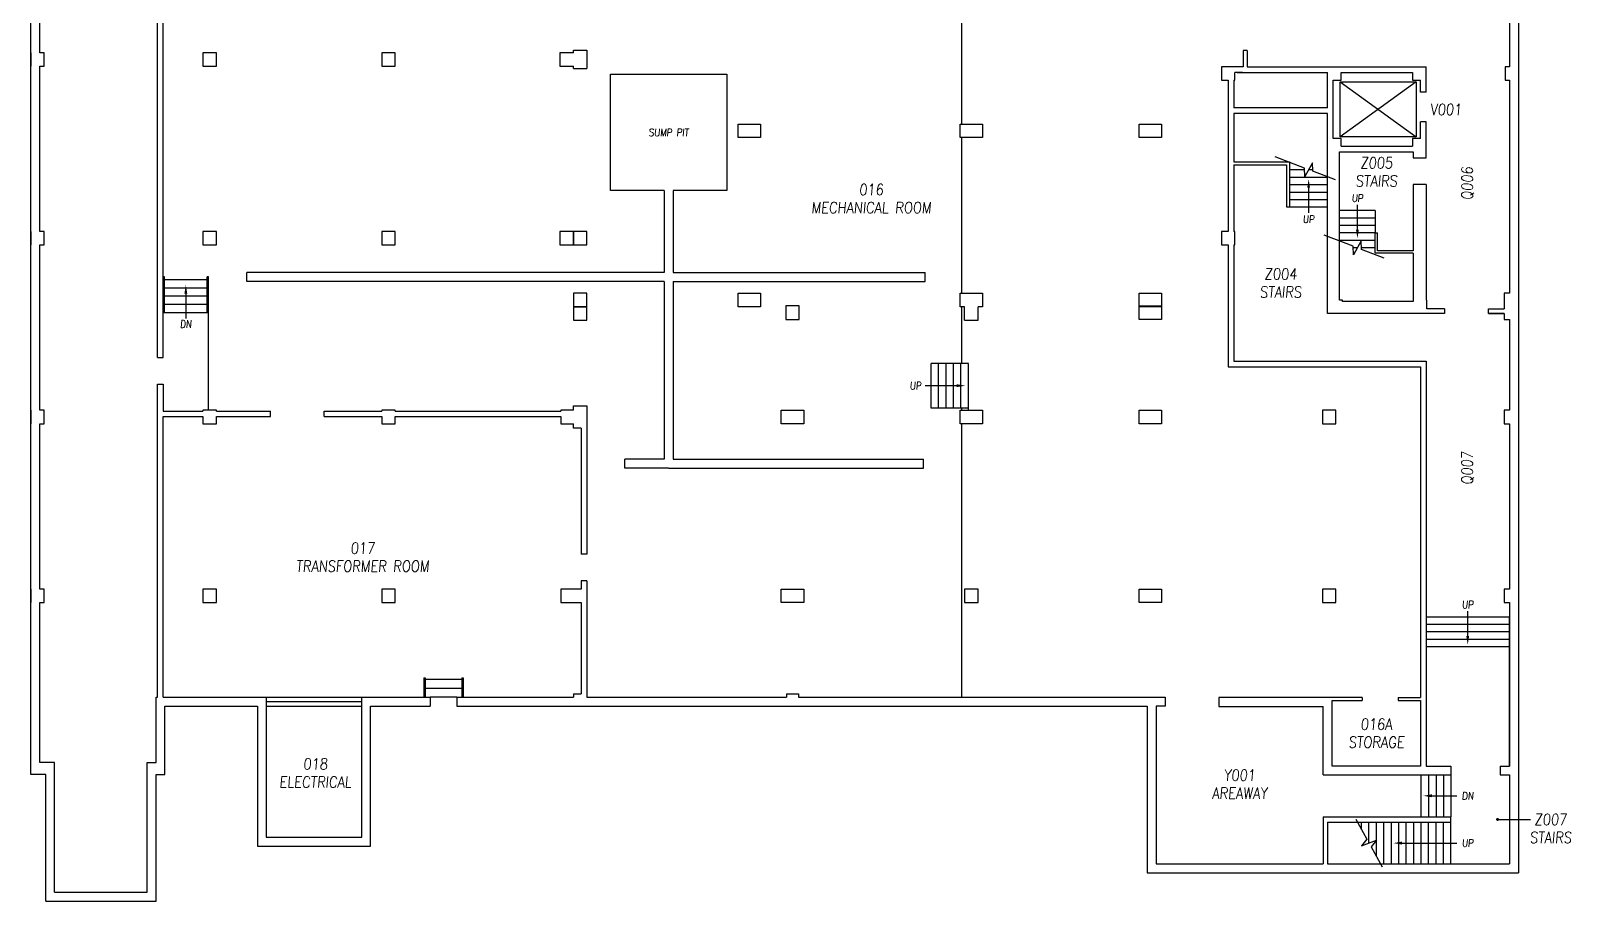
# Model space of a CAD drawing. Extents: x 1508 to 3619, y 480 to 3630.
# Drawn here: x 1552 to 3619, y 480 to 1648 of the extents above; entities that cross this region are included whole.
import ezdxf
from ezdxf.enums import TextEntityAlignment as Align

# ---------------------------------------------------------------- set-up
doc = ezdxf.new("R2010")
doc.units = 0
doc.header["$MEASUREMENT"] = 0
for name, color, linetype in [('A-BELOW', 111, 'CONTINUOUS'), ('A-FS-ID', 6, 'CONTINUOUS'), ('A-FS-NM', 6, 'CONTINUOUS'), ('A-GLAZ', 191, 'CONTINUOUS'), ('A-STRS', 4, 'CONTINUOUS'), ('A-WL-EX', 171, 'CONTINUOUS')]:
    doc.layers.add(name, color=color, linetype=linetype)
doc.styles.get("Standard").update_dxf_attribs({"font": 'romans.shx', "width": 0.85, "oblique": 5, "height": 15})

msp = doc.modelspace()

# ---------------------------------------------------------------- linework, layer by layer
at = {"layer": 'A-BELOW'}
for p, q in [((2801, 1522.6), (2801, 1683.1)), ((2329.8, 1433.6), (2329.8, 1589.6)), ((2329.8, 1589.6), (2485.8, 1589.6)), ((2485.8, 1589.6), (2485.8, 1433.6)), ((2801, 1295.6), (2801, 1504.6)), ((2401.8, 1433.6), (2329.8, 1433.6)), ((2401.8, 1433.6), (2401.8, 1323.6)), ((2413.8, 1433.6), (2413.8, 1323.6)), ((2485.8, 1433.6), (2413.8, 1433.6)), ((1842, 1311.6), (1842, 1323.6)), ((2401.8, 1323.6), (1842, 1323.6)), ((2413.8, 1323.6), (2751.8, 1323.6)), ((2751.8, 1311.6), (2751.8, 1323.6)), ((1731.5, 1317.6), (1729.5, 1317.6)), ((1731.5, 1269.6), (1731.5, 1317.6)), ((1788.5, 1313.6), (1731.5, 1313.6)), ((1788.5, 1302.6), (1731.5, 1302.6)), ((1790.5, 1317.6), (1788.5, 1317.6)), ((1788.5, 1269.6), (1788.5, 1317.6)), ((1790.5, 1138.6), (1790.5, 1317.6)), ((2401.8, 1311.6), (1842, 1311.6)), ((2401.8, 1311.6), (2401.8, 1073.1)), ((2413.8, 1311.6), (2751.8, 1311.6)), ((2413.8, 1311.6), (2413.8, 1073.1)), ((1788.5, 1291.6), (1731.5, 1291.6)), ((1760, 1295.2), (1760, 1261.6)), ((1790.5, 1269.6), (1729.5, 1269.6)), ((1788.5, 1280.6), (1731.5, 1280.6)), ((2801, 1201.6), (2801, 1277.6)), ((2810, 1201.6), (2760, 1201.6)), ((2760, 1141.6), (2760, 1201.6)), ((2770, 1141.6), (2770, 1201.6)), ((2780, 1141.6), (2780, 1201.6)), ((2790, 1141.6), (2790, 1201.6)), ((2800, 1141.6), (2800, 1201.6)), ((2810, 1141.6), (2810, 1201.6)), ((2794.4, 1171.6), (2752, 1171.6)), ((2810, 1141.6), (2760, 1141.6)), ((2801, 1138.6), (2801, 1141.6)), ((2810, 1138.6), (2810, 1141.6)), ((2801, 753.6), (2801, 1120.6)), ((2349.1, 1061.1), (2349.1, 1073.1)), ((2401.8, 1073.1), (2349.1, 1073.1)), ((2407.8, 1061.1), (2349.1, 1061.1)), ((2407.8, 1061.1), (2749.6, 1061.1)), ((2413.8, 1073.1), (2749.6, 1073.1)), ((2749.6, 1061.1), (2749.6, 1073.1)), ((3480, 835.5), (3480, 869.1)), ((3536, 861.1), (3424, 861.1)), ((3536, 851.1), (3424, 851.1)), ((3536, 841.1), (3424, 841.1)), ((3536, 831.1), (3424, 831.1)), ((3536, 821.1), (3424, 821.1)), ((2079.3, 779.6), (2081.3, 779.6)), ((2079.3, 779.6), (2079.3, 753.6)), ((2081.3, 779.6), (2081.3, 753.6)), ((2081.3, 777.6), (2130.3, 777.6)), ((2081.3, 765.6), (2130.3, 765.6)), ((2130.3, 779.6), (2132.3, 779.6)), ((2130.3, 779.6), (2130.3, 753.6)), ((2132.3, 779.6), (2132.3, 753.6)), ((1868, 753.6), (1996, 753.6)), ((2123.8, 753.6), (2087.8, 753.6)), ((1868, 741.6), (1996, 741.6))]:
    msp.add_line(p, q, dxfattribs=at)
for points in [[(1758.1, 1295.2), (1761.9, 1295.2), (1760, 1306.9)], [(2794.4, 1173.6), (2794.4, 1169.7), (2806.1, 1171.6)], [(3481.9, 835.5), (3478.1, 835.5), (3480, 823.9)]]:
    msp.add_solid(points, dxfattribs=at)
at = {"layer": 'A-FS-ID'}
msp.add_line((3520, 589.4), (3564, 589.4), dxfattribs=at)
at = {"layer": 'A-FS-ID', "const_width": 2}
msp.add_lwpolyline([(3519, 589.4, 1), (3521, 589.4, 1)], format="xyb", close=True, dxfattribs=at)
at = {"layer": 'A-GLAZ'}
msp.add_line((1868, 747.6), (1996, 747.6), dxfattribs=at)
at = {"layer": 'A-STRS'}
for p, q in [((3309, 1505.6), (3309, 1579.3)), ((3410.9, 1579.3), (3309, 1505.6)), ((3309, 1579.3), (3410.9, 1505.6)), ((3309, 1579.3), (3410.9, 1579.3)), ((3410.9, 1579.3), (3410.9, 1505.6)), ((3410.9, 1505.6), (3309, 1505.6)), ((3260.9, 1463.8), (3221.7, 1478.6)), ((3271.6, 1470.9), (3261.4, 1452.3)), ((3272.1, 1459.5), (3271.6, 1470.9)), ((3241, 1461.6), (3261, 1461.6)), ((3241, 1451.6), (3292, 1451.6)), ((3261.4, 1452.3), (3260.9, 1463.8)), ((3266.5, 1461.6), (3272, 1461.6)), ((3302.5, 1448), (3272.1, 1459.5)), ((3241, 1441.6), (3292, 1441.6)), ((3241, 1431.6), (3292, 1431.6)), ((3266.5, 1437.2), (3266.5, 1403.6)), ((3241, 1421.6), (3292, 1421.6)), ((3241, 1411.6), (3292, 1411.6)), ((3356, 1406.6), (3308, 1406.6)), ((3332, 1381.1), (3332, 1414.6)), ((3356, 1406.6), (3356, 1376.6)), ((3356, 1396.6), (3308, 1396.6)), ((3356, 1386.6), (3308, 1386.6)), ((3326.4, 1358.8), (3287.2, 1373.6)), ((3356, 1376.6), (3308, 1376.6)), ((3356, 1366.6), (3308, 1366.6)), ((3337.1, 1365.9), (3326.9, 1347.3)), ((3337.6, 1354.5), (3337.1, 1365.9)), ((3326.9, 1347.3), (3326.4, 1358.8)), ((3332, 1356.6), (3326.5, 1356.6)), ((3356, 1356.6), (3337.5, 1356.6)), ((3368, 1343), (3337.6, 1354.5)), ((3417.5, 593.1), (3417.5, 649.1)), ((3427.5, 649.1), (3427.5, 593.1)), ((3437.5, 649.1), (3437.5, 593.1)), ((3447.5, 649.1), (3447.5, 593.1)), ((3457.5, 649.1), (3457.5, 593.1)), ((3431.9, 621.1), (3465.5, 621.1)), ((3329.9, 589.6), (3344.6, 562.9)), ((3337.5, 575.8), (3337.5, 585.6)), ((3347.5, 557.6), (3347.5, 585.6)), ((3357.5, 539.5), (3357.5, 585.6)), ((3367.5, 529.6), (3367.5, 585.6)), ((3377.5, 529.6), (3377.5, 585.6)), ((3387.5, 529.6), (3387.5, 585.6)), ((3397.5, 529.6), (3397.5, 585.6)), ((3407.5, 529.6), (3407.5, 585.6)), ((3417.5, 529.6), (3417.5, 585.6)), ((3427.5, 529.6), (3427.5, 585.6)), ((3437.5, 529.6), (3437.5, 585.6)), ((3447.5, 529.6), (3447.5, 585.6)), ((3457.5, 529.6), (3457.5, 585.6)), ((3344.6, 562.9), (3337.6, 553.9)), ((3337.6, 553.9), (3357.4, 561.4)), ((3357.4, 561.4), (3350.4, 552.4)), ((3350.4, 552.4), (3365.1, 525.6)), ((3391.7, 557.6), (3465.5, 557.6))]:
    msp.add_line(p, q, dxfattribs=at)
for points in [[(3264.6, 1437.2), (3268.4, 1437.2), (3266.5, 1448.9)], [(3333.9, 1381.1), (3330.1, 1381.1), (3332, 1369.4)], [(3431.9, 619.2), (3431.9, 623.1), (3420.2, 621.1)], [(3391.7, 555.7), (3391.7, 559.6), (3380.1, 557.6)]]:
    msp.add_solid(points, dxfattribs=at)
at = {"layer": 'A-WL-EX'}
for p, q in [((1552, 649.6), (1552, 3367.6)), ((3548, 2130.6), (3548, 517.6)), ((1729.5, 1209.6), (1729.5, 1878.6)), ((1564, 1618.6), (1564, 1840.6)), ((1722, 1209.6), (1722, 1857.6)), ((3536, 1714.2), (3536, 1599.6)), ((1552, 1618.6), (1552, 1600.6)), ((1570, 1618.6), (1564, 1618.6)), ((1570, 1600.6), (1570, 1618.6)), ((1783, 1618.6), (1783, 1600.6)), ((1801, 1618.6), (1783, 1618.6)), ((1801, 1600.6), (1801, 1618.6)), ((2023, 1618.6), (2023, 1600.6)), ((2041, 1618.6), (2023, 1618.6)), ((2041, 1600.6), (2041, 1618.6)), ((2280, 1618.6), (2262, 1618.6)), ((2262, 1618.6), (2262, 1600.6)), ((2280, 1621.9), (2298, 1621.9)), ((2280, 1618.6), (2280, 1621.9)), ((2298, 1621.9), (2298, 1597.4)), ((3184, 1621.6), (3178.5, 1621.6)), ((3178.5, 1621.6), (3178.5, 1599.6)), ((3184, 1621.6), (3184, 1599.6)), ((1564, 1600.6), (1570, 1600.6)), ((1564, 1378.6), (1564, 1600.6)), ((1783, 1600.6), (1801, 1600.6)), ((2023, 1600.6), (2041, 1600.6)), ((2262, 1600.6), (2280, 1600.6)), ((2280, 1597.4), (2280, 1600.6)), ((2280, 1597.4), (2298, 1597.4)), ((3149.5, 1599.6), (3149.5, 1581.6)), ((3167.5, 1599.6), (3149.5, 1599.6)), ((3178.5, 1599.6), (3158.5, 1599.6)), ((3178, 1592.1), (3167.5, 1592.1)), ((3167.5, 1581.6), (3167.5, 1592.1)), ((3170.5, 1592.1), (3292, 1592.1)), ((3184, 1599.6), (3424, 1599.6)), ((3292, 1544.4), (3292, 1592.1)), ((3310, 1581.6), (3310, 1592.1)), ((3310, 1592.1), (3406, 1592.1)), ((3406, 1592.1), (3406, 1581.6)), ((3424, 1565.6), (3424, 1599.6)), ((3536, 1599.6), (3530, 1599.6)), ((3530, 1599.6), (3530, 1581.6)), ((3149.5, 1581.6), (3158.5, 1581.6)), ((3158.5, 1581.6), (3158.5, 1378.6)), ((3166, 1581.6), (3167.5, 1581.6)), ((3166, 1581.6), (3166, 1544.4)), ((3299.5, 1581.6), (3310, 1581.6)), ((3299.5, 1503.6), (3299.5, 1581.6)), ((3406, 1581.6), (3416.5, 1581.6)), ((3416.5, 1565.6), (3416.5, 1581.6)), ((3530, 1581.6), (3536, 1581.6)), ((3536, 1581.6), (3536, 1295.6)), ((3424, 1565.6), (3416.5, 1565.6)), ((3292, 1544.4), (3166, 1544.4)), ((3166, 1536.9), (3166, 1472.1)), ((3166, 1536.9), (3166, 1472.1)), ((3292, 1536.9), (3166, 1536.9)), ((3292, 1268.6), (3292, 1536.9)), ((2501, 1504.6), (2501, 1522.6)), ((2501, 1522.6), (2531, 1522.6)), ((2531, 1522.6), (2531, 1504.6)), ((2799, 1504.6), (2799, 1522.6)), ((2799, 1522.6), (2829, 1522.6)), ((2829, 1522.6), (2829, 1504.6)), ((3039, 1504.6), (3039, 1522.6)), ((3039, 1522.6), (3069, 1522.6)), ((3069, 1522.6), (3069, 1504.6)), ((3416.5, 1503.6), (3416.5, 1525.6)), ((3424, 1525.6), (3416.5, 1525.6)), ((3424, 1477.6), (3424, 1525.6)), ((2531, 1504.6), (2501, 1504.6)), ((2829, 1504.6), (2799, 1504.6)), ((3069, 1504.6), (3039, 1504.6)), ((3310, 1503.6), (3299.5, 1503.6)), ((3310, 1493.1), (3310, 1503.6)), ((3310, 1493.1), (3406, 1493.1)), ((3406, 1503.6), (3406, 1493.1)), ((3416.5, 1503.6), (3406, 1503.6)), ((3424, 1485.6), (3424, 1503.6)), ((3166, 1472.1), (3241, 1472.1)), ((3166, 1468.1), (3237, 1468.1)), ((3166, 1468.1), (3166, 1378.6)), ((3237, 1468.1), (3237, 1411.6)), ((3241, 1472.1), (3241, 1411.6)), ((3308, 1485.6), (3407, 1485.6)), ((3308, 1286.6), (3308, 1485.6)), ((3308, 1286.6), (3308, 1485.6)), ((3406, 1485.6), (3407, 1485.6)), ((3407, 1485.6), (3407, 1477.6)), ((3407, 1477.6), (3424, 1477.6)), ((3407, 1441.6), (3407, 1352.6)), ((3424, 1441.6), (3407, 1441.6)), ((3424, 1441.6), (3424, 1286.6)), ((3237, 1411.6), (3241, 1411.6)), ((1552, 1378.6), (1552, 1360.6)), ((1570, 1378.6), (1564, 1378.6)), ((1570, 1360.6), (1570, 1378.6)), ((1783, 1378.6), (1783, 1360.6)), ((1801, 1378.6), (1783, 1378.6)), ((1801, 1360.6), (1801, 1378.6)), ((2023, 1378.6), (2023, 1360.6)), ((2041, 1378.6), (2023, 1378.6)), ((2041, 1360.6), (2041, 1378.6)), ((2280, 1378.6), (2262, 1378.6)), ((2262, 1378.6), (2262, 1360.6)), ((2280, 1378.6), (2280, 1360.6)), ((2298, 1378.6), (2280, 1378.6)), ((2280, 1360.6), (2280, 1378.6)), ((2298, 1360.6), (2298, 1378.6)), ((3158.5, 1378.6), (3149.5, 1378.6)), ((3149.5, 1378.6), (3149.5, 1360.6)), ((3167.5, 1378.6), (3166, 1378.6)), ((3167.5, 1360.6), (3167.5, 1378.6)), ((3356, 1349.6), (3356, 1376.6)), ((3356, 1376.6), (3359, 1376.6)), ((3359, 1352.6), (3359, 1376.6)), ((1564, 1360.6), (1570, 1360.6)), ((1564, 1138.6), (1564, 1360.6)), ((1783, 1360.6), (1801, 1360.6)), ((2023, 1360.6), (2041, 1360.6)), ((2262, 1360.6), (2280, 1360.6)), ((2280, 1360.6), (2298, 1360.6)), ((3149.5, 1360.6), (3158.5, 1360.6)), ((3158.5, 1360.6), (3158.5, 1197.1)), ((3166, 1360.6), (3167.5, 1360.6)), ((3166, 1360.6), (3166, 1204.6)), ((3407, 1349.6), (3356, 1349.6)), ((3407, 1352.6), (3359, 1352.6)), ((3407, 1349.6), (3407, 1284.6)), ((2298, 1295.6), (2280, 1295.6)), ((2280, 1295.6), (2280, 1277.6)), ((2298, 1277.6), (2298, 1295.6)), ((2501, 1277.6), (2501, 1295.6)), ((2501, 1295.6), (2531, 1295.6)), ((2531, 1295.6), (2531, 1277.6)), ((2799, 1277.6), (2799, 1295.6)), ((2799, 1295.6), (2829, 1295.6)), ((2829, 1295.6), (2829, 1277.6)), ((3039, 1277.6), (3039, 1295.6)), ((3039, 1295.6), (3069, 1295.6)), ((3069, 1295.6), (3069, 1277.6)), ((3312, 1286.6), (3308, 1286.6)), ((3312, 1284.6), (3312, 1286.6)), ((3407, 1284.6), (3312, 1284.6)), ((3425, 1286.6), (3424, 1286.6)), ((3425, 1274.6), (3425, 1286.6)), ((3536, 1295.6), (3529, 1295.6)), ((3529, 1295.6), (3529, 1274.6)), ((2280, 1277.6), (2298, 1277.6)), ((2280, 1277.6), (2280, 1259.6)), ((2298, 1277.6), (2280, 1277.6)), ((2298, 1259.6), (2298, 1277.6)), ((2531, 1277.6), (2501, 1277.6)), ((2565, 1278.6), (2565, 1260.6)), ((2583, 1278.6), (2565, 1278.6)), ((2583, 1260.6), (2583, 1278.6)), ((2805, 1277.6), (2799, 1277.6)), ((2805, 1259.6), (2805, 1277.6)), ((2823, 1259.6), (2823, 1277.6)), ((2829, 1277.6), (2823, 1277.6)), ((3039, 1260.6), (3039, 1278.6)), ((3039, 1278.6), (3069, 1278.6)), ((3069, 1277.6), (3039, 1277.6)), ((3069, 1278.6), (3069, 1260.6)), ((3449, 1268.6), (3292, 1268.6)), ((3449, 1274.6), (3425, 1274.6)), ((3449, 1274.6), (3449, 1268.6)), ((3508, 1268.6), (3508, 1274.6)), ((3508, 1274.6), (3529, 1274.6)), ((3529, 1268.6), (3508, 1268.6)), ((3508, 1268.6), (3529, 1268.6)), ((3529, 1268.6), (3529, 1260.6)), ((2280, 1259.6), (2298, 1259.6)), ((2565, 1260.6), (2583, 1260.6)), ((2805, 1259.6), (2823, 1259.6)), ((3069, 1260.6), (3039, 1260.6)), ((3529, 1260.6), (3536, 1260.6)), ((3536, 1260.6), (3536, 1138.6)), ((1722, 1209.6), (1729.5, 1209.6)), ((3166, 1204.6), (3424, 1204.6)), ((3424, 1204.6), (3424, 661.1)), ((3158.5, 1197.1), (3416.5, 1197.1)), ((3416.5, 1197.1), (3416.5, 753.1)), ((1722, 1173.6), (1729.5, 1173.6)), ((1722, 753.6), (1722, 1173.6)), ((1729.5, 1173.6), (1729.5, 1137.6)), ((1552, 1138.6), (1552, 1120.6)), ((1570, 1138.6), (1564, 1138.6)), ((1570, 1120.6), (1570, 1138.6)), ((1729.5, 1137.6), (1783, 1137.6)), ((1783, 1138.6), (1783, 1137.6)), ((1801, 1138.6), (1783, 1138.6)), ((1801, 1137.6), (1801, 1138.6)), ((1801, 1137.6), (1873.5, 1137.6)), ((1873.5, 1130.1), (1873.5, 1137.6)), ((1945.5, 1130.1), (1945.5, 1137.6)), ((1945.5, 1137.6), (2023, 1137.6)), ((2023, 1138.6), (2023, 1137.6)), ((2041, 1138.6), (2023, 1138.6)), ((2041, 1137.6), (2041, 1138.6)), ((2041, 1137.6), (2263, 1137.6)), ((2263, 1138.6), (2263, 1137.6)), ((2280, 1138.6), (2263, 1138.6)), ((2280, 1144.6), (2298, 1144.6)), ((2280, 1138.6), (2280, 1144.6)), ((2298, 1144.6), (2298, 945.6)), ((2559, 1138.6), (2589, 1138.6)), ((2559, 1120.6), (2559, 1138.6)), ((2589, 1138.6), (2589, 1120.6)), ((2799, 1120.6), (2799, 1138.6)), ((2799, 1138.6), (2829, 1138.6)), ((2829, 1138.6), (2829, 1120.6)), ((3039, 1120.6), (3039, 1138.6)), ((3039, 1138.6), (3069, 1138.6)), ((3069, 1138.6), (3069, 1120.6)), ((3285, 1138.6), (3285, 1120.6)), ((3303, 1138.6), (3285, 1138.6)), ((3303, 1120.6), (3303, 1138.6)), ((3529, 1138.6), (3529, 1120.6)), ((3536, 1138.6), (3529, 1138.6)), ((1564, 1120.6), (1570, 1120.6)), ((1564, 898.6), (1564, 1120.6)), ((1729.5, 1130.1), (1783, 1130.1)), ((1729.5, 753.6), (1729.5, 1130.1)), ((1783, 1130.1), (1783, 1120.6)), ((1783, 1120.6), (1801, 1120.6)), ((1801, 1120.6), (1801, 1130.1)), ((1801, 1130.1), (1873.5, 1130.1)), ((1945.5, 1130.1), (2023, 1130.1)), ((2023, 1130.1), (2023, 1120.6)), ((2023, 1120.6), (2041, 1120.6)), ((2041, 1120.6), (2041, 1130.1)), ((2041, 1130.1), (2263, 1130.1)), ((2263, 1130.1), (2263, 1120.6)), ((2263, 1120.6), (2280, 1120.6)), ((2280, 1114.6), (2280, 1120.6)), ((2589, 1120.6), (2559, 1120.6)), ((2829, 1120.6), (2799, 1120.6)), ((3069, 1120.6), (3039, 1120.6)), ((3285, 1120.6), (3303, 1120.6)), ((3529, 1120.6), (3536, 1120.6)), ((3536, 1120.6), (3536, 898.6)), ((2290.5, 1114.6), (2280, 1114.6)), ((2290.5, 1114.6), (2290.5, 945.6)), ((2298, 945.6), (2290.5, 945.6)), ((2298, 909.6), (2290.5, 909.6)), ((2290.5, 909.6), (2290.5, 898.6)), ((2298, 909.6), (2298, 753.6)), ((1552, 898.6), (1552, 880.6)), ((1570, 898.6), (1564, 898.6)), ((1570, 880.6), (1570, 898.6)), ((1783, 898.6), (1783, 880.6)), ((1801, 898.6), (1783, 898.6)), ((1801, 880.6), (1801, 898.6)), ((2041, 898.6), (2023, 898.6)), ((2023, 898.6), (2023, 880.6)), ((2041, 880.6), (2041, 898.6)), ((2290.5, 898.6), (2263, 898.6)), ((2263, 898.6), (2263, 880.6)), ((2559, 898.6), (2589, 898.6)), ((2559, 880.6), (2559, 898.6)), ((2589, 898.6), (2589, 880.6)), ((2823, 898.6), (2805, 898.6)), ((2805, 898.6), (2805, 880.6)), ((2823, 880.6), (2823, 898.6)), ((3039, 898.6), (3069, 898.6)), ((3039, 880.6), (3039, 898.6)), ((3069, 898.6), (3069, 880.6)), ((3303, 898.6), (3285, 898.6)), ((3285, 898.6), (3285, 880.6)), ((3303, 880.6), (3303, 898.6)), ((3536, 898.6), (3529, 898.6)), ((3529, 898.6), (3529, 880.6)), ((1564, 880.6), (1570, 880.6)), ((1564, 665.6), (1564, 880.6)), ((1783, 880.6), (1801, 880.6)), ((2023, 880.6), (2041, 880.6)), ((2263, 880.6), (2290.5, 880.6)), ((2290.5, 880.6), (2290.5, 758.1)), ((2589, 880.6), (2559, 880.6)), ((2805, 880.6), (2823, 880.6)), ((3069, 880.6), (3039, 880.6)), ((3285, 880.6), (3303, 880.6)), ((3529, 880.6), (3536, 880.6)), ((3536, 880.6), (3536, 661.1)), ((3536, 661.1), (3536, 861.1)), ((1720, 753.6), (1722, 753.6)), ((1720, 753.6), (1722, 753.6)), ((1720, 665.6), (1720, 753.6)), ((1729.5, 753.6), (1868, 753.6)), ((1868, 753.6), (1868, 565.6)), ((1996, 565.6), (1996, 753.6)), ((1996, 753.6), (2087.8, 753.6)), ((2087.8, 753.6), (2087.8, 741.6)), ((2123.8, 753.6), (2280, 753.6)), ((2123.8, 753.6), (2123.8, 741.6)), ((2280, 758.1), (2290.5, 758.1)), ((2280, 758.1), (2280, 753.6)), ((2298, 753.6), (2566, 753.6)), ((2566, 758.1), (2566, 753.6)), ((2566, 758.1), (2582, 758.1)), ((2582, 758.1), (2582, 753.6)), ((2582, 753.6), (3062, 753.6)), ((3062, 753.6), (3074, 753.6)), ((3074, 753.6), (3074, 741.6)), ((3146, 753.1), (3146, 741.1)), ((3338.5, 753.1), (3146, 753.1)), ((3298, 749.1), (3338.5, 749.1)), ((3298, 661.1), (3298, 749.1)), ((3338.5, 753.1), (3338.5, 749.1)), ((3386.5, 753.1), (3416.5, 753.1)), ((3386.5, 753.1), (3386.5, 749.1)), ((3386.5, 749.1), (3416.5, 749.1)), ((3416.5, 749.1), (3416.5, 661.1)), ((1732, 649.6), (1732, 741.6)), ((1732, 741.6), (1856, 741.6)), ((1856, 741.6), (1856, 553.6)), ((2008, 553.6), (2008, 741.6)), ((2008, 741.6), (2087.8, 741.6)), ((2123.8, 741.6), (3050, 741.6)), ((3050, 741.6), (3050, 517.6)), ((3074, 741.6), (3062, 741.6)), ((3062, 741.6), (3062, 529.6)), ((3146, 741.1), (3286, 741.1)), ((3286, 649.1), (3286, 741.1)), ((1584, 665.6), (1564, 665.6)), ((1584, 491.6), (1584, 665.6)), ((1708, 665.6), (1720, 665.6)), ((1708, 491.6), (1708, 665.6)), ((1572, 649.6), (1552, 649.6)), ((1572, 479.6), (1572, 649.6)), ((1720, 649.6), (1732, 649.6)), ((1720, 479.6), (1720, 649.6)), ((3286, 649.1), (3457.5, 649.1)), ((3416.5, 661.1), (3298, 661.1)), ((3424, 661.1), (3457.5, 661.1)), ((3457.5, 661.1), (3457.5, 649.1)), ((3523.5, 661.1), (3523.5, 649.1)), ((3523.5, 661.1), (3536, 661.1)), ((3523.5, 649.1), (3536, 649.1)), ((3536, 649.1), (3536, 529.6)), ((3286, 593.1), (3457.5, 593.1)), ((3286, 593.1), (3286, 529.6)), ((3292, 585.6), (3457.5, 585.6)), ((3292, 585.6), (3292, 529.6)), ((3457.5, 585.6), (3457.5, 593.1)), ((1868, 565.6), (1996, 565.6)), ((1856, 553.6), (2008, 553.6)), ((3050, 517.6), (3548, 517.6)), ((3062, 529.6), (3286, 529.6)), ((3292, 529.6), (3536, 529.6)), ((1572, 479.6), (1720, 479.6)), ((1584, 491.6), (1708, 491.6))]:
    msp.add_line(p, q, dxfattribs=at)

# ---------------------------------------------------------------- texts
at = {"layer": 'A-BELOW', "oblique": 5, "width": 0.85}
for s, p in [('SUMP PIT', (2407.8, 1511.6)), ('DN', (1760, 1254.4)), ('UP', (2739, 1171.6)), ('UP', (3480, 877.7))]:
    msp.add_text(s, height=10, dxfattribs=at).set_placement(p, align=Align.MIDDLE)
at = {"layer": 'A-FS-ID', "oblique": 5, "width": 0.85}
for s, p in [('V001', (3450.8, 1542.4)), ('Z005', (3357.5, 1470.7)), ('016', (2679.6, 1434.9)), ('Z004', (3229, 1321.6)), ('017', (1997.2, 953.6)), ('016A', (3357.3, 717.3)), ('018', (1933.8, 663.9)), ('Y001', (3174, 648.8)), ('Z007', (3591.2, 589.4))]:
    msp.add_text(s, height=15, dxfattribs=at).set_placement(p, align=Align.MIDDLE)
for s, p in [('Q006', (3480, 1443.1)), ('Q007', (3480, 1060.9))]:
    msp.add_text(s, height=15, rotation=90, dxfattribs=at).set_placement(p, align=Align.MIDDLE)
at = {"layer": 'A-FS-NM', "oblique": 5, "width": 0.85}
for s, p in [('STAIRS', (3357.5, 1446.4)), ('MECHANICAL ROOM', (2679.6, 1410.6)), ('STAIRS', (3229, 1297.3)), ('TRANSFORMER ROOM', (1997.2, 929.3)), ('STORAGE', (3357.3, 693.1)), ('ELECTRICAL', (1933.8, 639.6)), ('AREAWAY', (3174, 624.6)), ('STAIRS', (3591.2, 565.1))]:
    msp.add_text(s, height=15, dxfattribs=at).set_placement(p, align=Align.MIDDLE)
at = {"layer": 'A-STRS', "oblique": 5, "width": 0.85}
for s, p in [('UP', (3332, 1423.2)), ('UP', (3266.5, 1395.1)), ('DN', (3480, 621.1)), ('UP', (3480, 557.6))]:
    msp.add_text(s, height=10, dxfattribs=at).set_placement(p, align=Align.MIDDLE)

doc.saveas('drawing.dxf')
